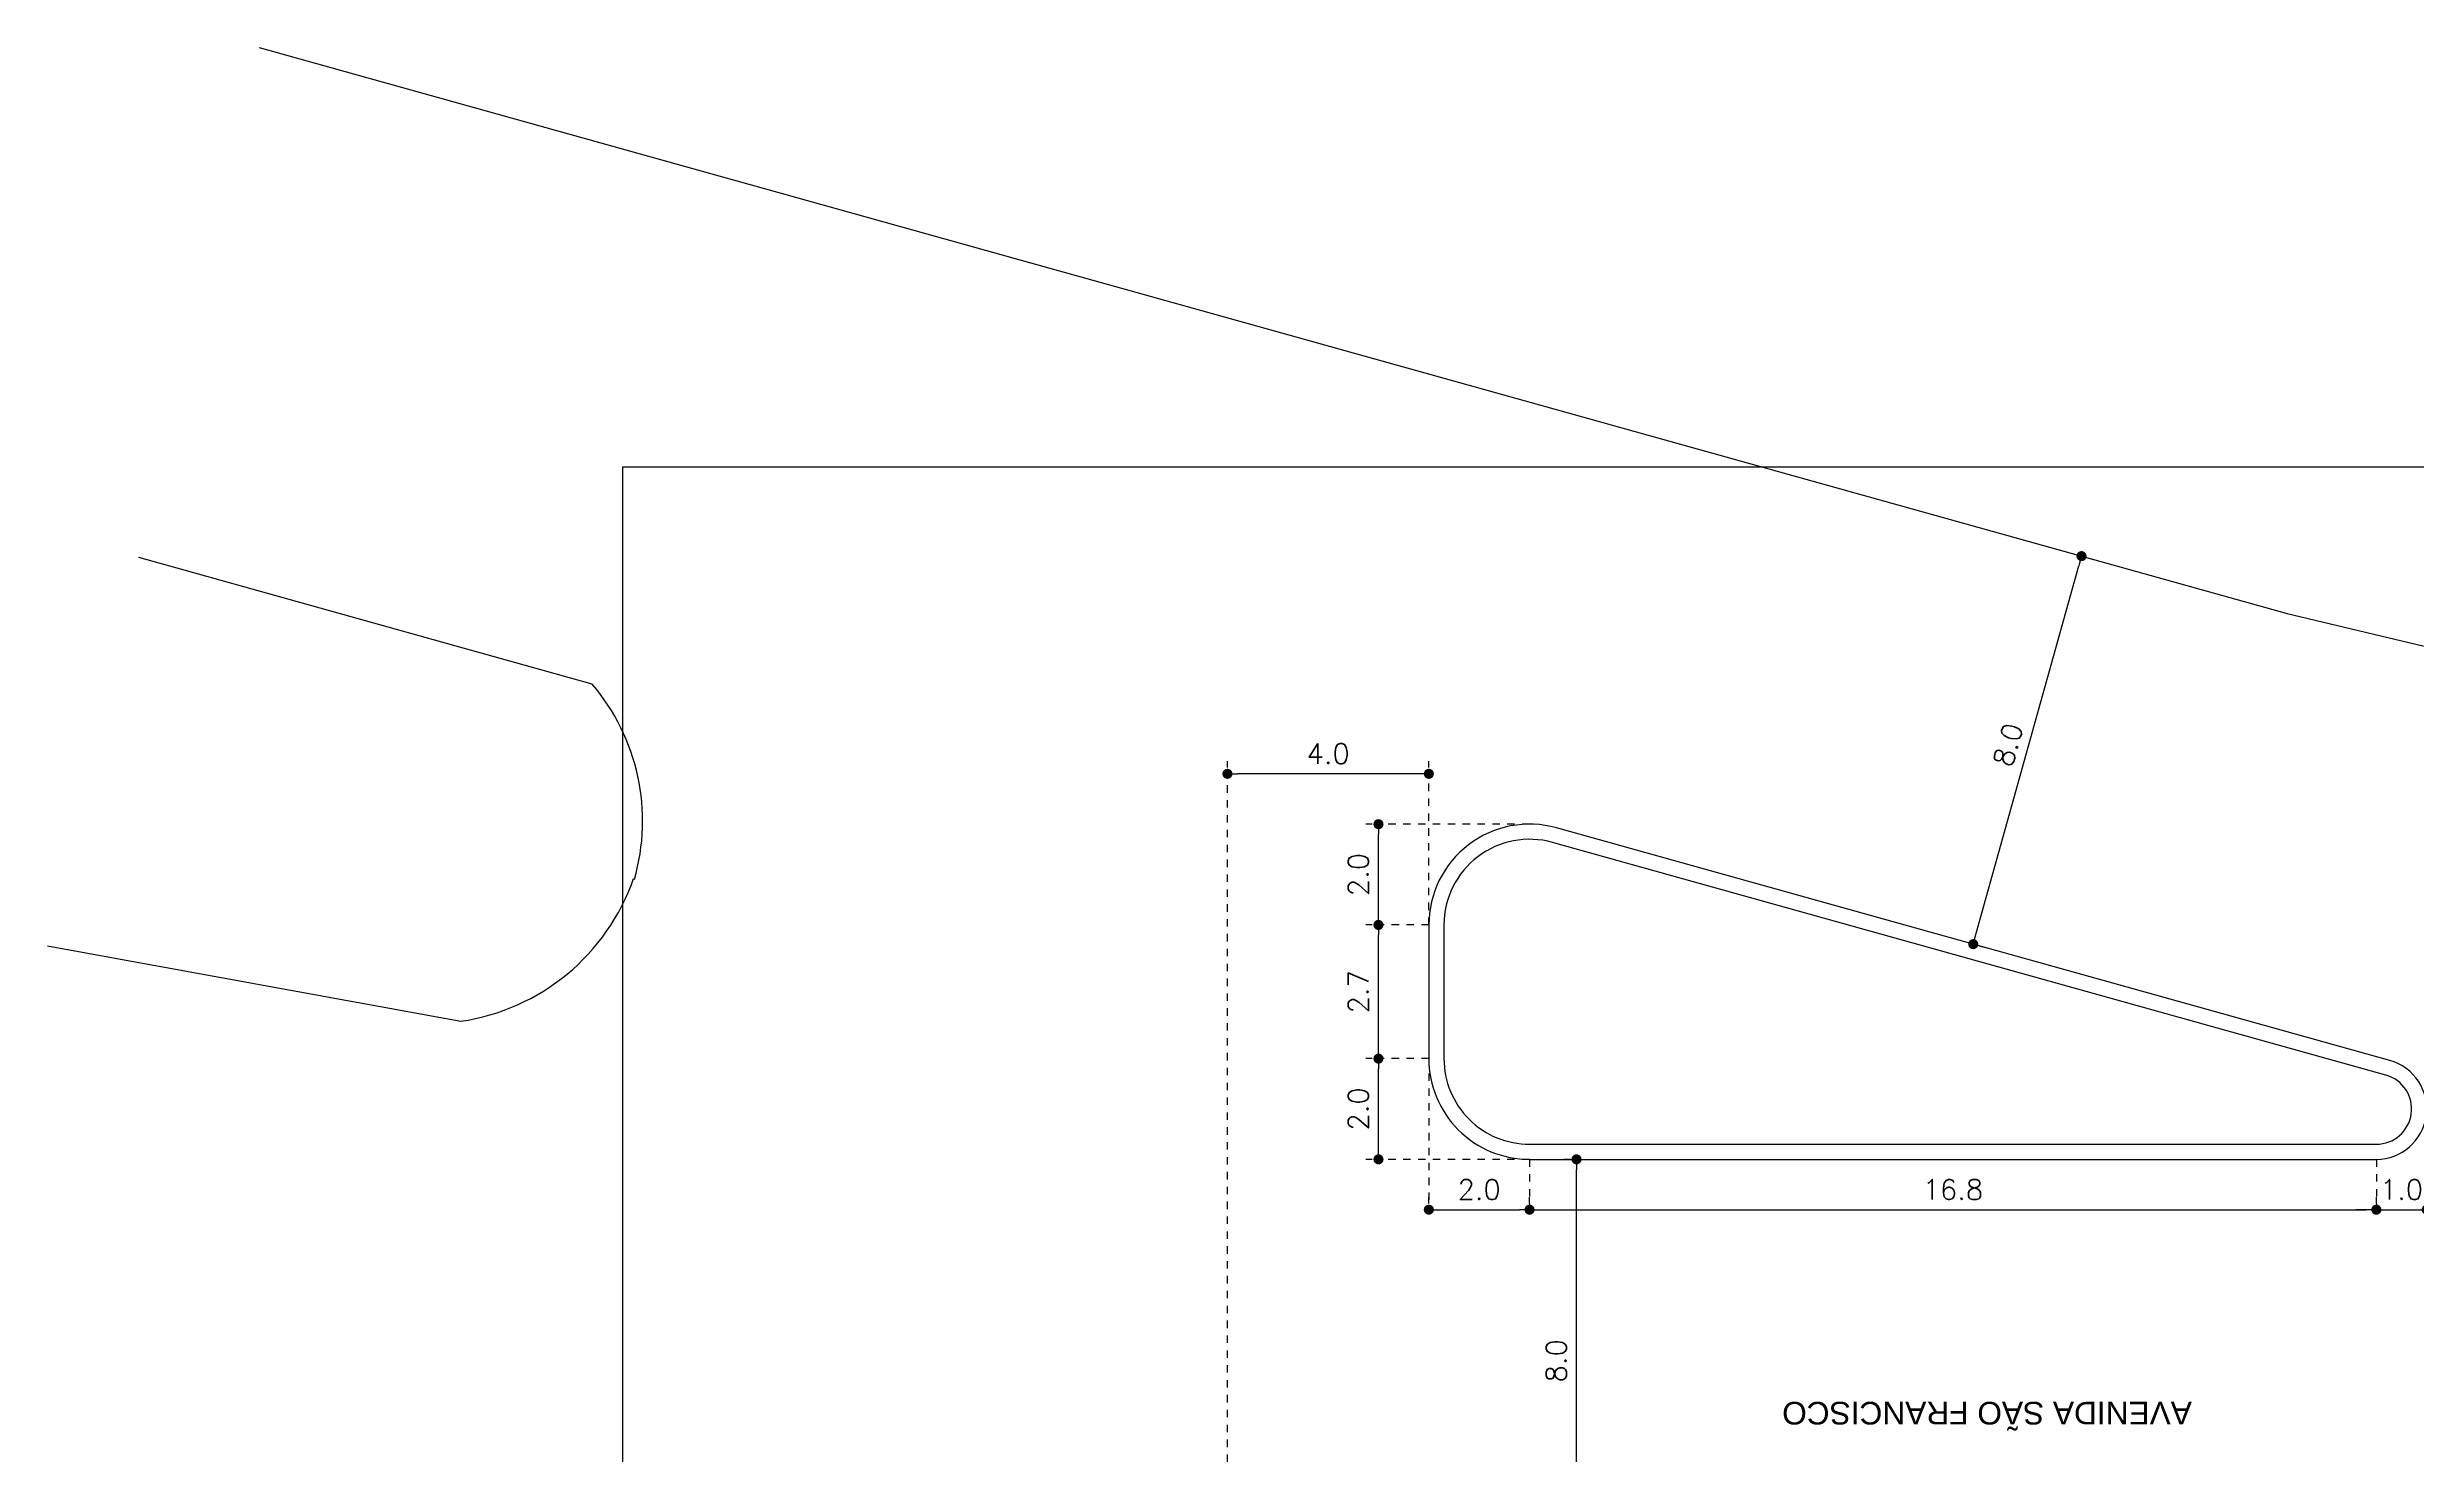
# Model space of a CAD drawing. Extents: x 387222 to 388513, y 9633222 to 9634061.
# Drawn here: x 388095.66 to 388142.71, y 9633412.99 to 9633440.94 of the extents above; entities that cross this region are included whole.
import ezdxf

# ---------------------------------------------------------------- set-up
doc = ezdxf.new("R2010")
doc.units = 0
doc.header["$LTSCALE"] = 0.049213
doc.header["$PDSIZE"] = -2.5
doc.linetypes.add('ACAD_PROJEÇÃO', pattern=[0.2, 0.1, -0.1])
doc.linetypes.add('CONTINUO', pattern=[0])
doc.layers.get('Defpoints').update_dxf_attribs({"color": 8})
for name, color, linetype in [('AI-Cotas', 12, 'Continuous'), ('MEIO-FIO', 3, 'Continuous'), ('PROJEÇÃO', 8, 'ACAD_PROJEÇÃO')]:
    doc.layers.add(name, color=color, linetype=linetype)
doc.styles.add('RS200', font='romans.shx', dxfattribs={"height": 0.4})
doc.styles.add('RUA_200', font='arial.ttf', dxfattribs={"height": 0.45})
doc.dimstyles.new('Cota 200', dxfattribs={"dimscale": 0.2, "dimtxt": 0.4, "dimasz": 1, "dimexe": 1.25, "dimexo": 0.625, "dimgap": 1, "dimtad": 1, "dimzin": 4, "dimdsep": 46, "dimtxsty": 'RS200', "dimblk": 'DOT', "dimcen": 0.1, "dimclrt": 2, "dimadec": 0, "dimazin": 0, "dimtfac": 1, "dimtix": 1, "dimtmove": 0, "dimatfit": 3, "dimldrblk": 'DOT', "dimfxl": 1, "dimarcsym": 0})

# ---------------------------------------------------------------- blocks, each defined once
blk = doc.blocks.new('_Dot')
at = {"color": 0, "linetype": 'ByBlock', "lineweight": -2}
blk.add_line((-0.5, 0), (-1, 0), dxfattribs=at)
at = {"color": 0, "linetype": 'ByBlock', "const_width": 0.5}
blk.add_lwpolyline([(-0.25, 0, 1), (0.25, 0, 1)], format="xyb", close=True, dxfattribs=at)
blk = doc.blocks.new('*D376')
at = {"layer": 'AI-Cotas', "color": 0, "lineweight": -2, "transparency": 16777216}
for p, q in [((388125.902, 9633418.858), (388125.777, 9633418.858)), ((388126.027, 9633411.058), (388126.027, 9633418.658)), ((388125.902, 9633410.858), (388125.777, 9633410.858))]:
    blk.add_line(p, q, dxfattribs=at)
at = {"layer": 'Defpoints', "color": 0, "transparency": 16777216}
for p in [(388126.027, 9633418.858), (388126.027, 9633418.858), (388126.027, 9633410.858)]:
    blk.add_point(p, dxfattribs=at)
at = {"layer": 'AI-Cotas', "color": 0, "lineweight": -2, "transparency": 16777216, "xscale": 0.2, "yscale": 0.2, "zscale": 0.2}
for p, rotation in [((388126.027, 9633418.858), 90), ((388126.027, 9633410.858), 270)]:
    blk.add_blockref('_Dot', p, dxfattribs=dict(at, rotation=rotation))
at = {"layer": 'AI-Cotas', "color": 2, "transparency": 16777216, "insert": (388125.627, 9633414.858), "char_height": 0.4, "attachment_point": 5, "rotation": 90, "style": 'RS200'}
blk.add_mtext('8.0', dxfattribs=at)
blk = doc.blocks.new('*D377')
at = {"layer": 'AI-Cotas', "color": 0, "lineweight": -2, "transparency": 16777216}
for p, q in [((388121.969, 9633420.858), (388121.844, 9633420.858)), ((388122.094, 9633419.058), (388122.094, 9633420.658)), ((388121.969, 9633418.858), (388121.844, 9633418.858))]:
    blk.add_line(p, q, dxfattribs=at)
at = {"layer": 'Defpoints', "color": 0, "transparency": 16777216}
for p in [(388122.094, 9633420.858), (388122.094, 9633420.858), (388122.094, 9633418.858)]:
    blk.add_point(p, dxfattribs=at)
at = {"layer": 'AI-Cotas', "color": 0, "lineweight": -2, "transparency": 16777216, "xscale": 0.2, "yscale": 0.2, "zscale": 0.2}
for p, rotation in [((388122.094, 9633420.858), 90), ((388122.094, 9633418.858), 270)]:
    blk.add_blockref('_Dot', p, dxfattribs=dict(at, rotation=rotation))
at = {"layer": 'AI-Cotas', "color": 2, "transparency": 16777216, "insert": (388121.694, 9633419.858), "char_height": 0.4, "attachment_point": 5, "rotation": 90, "style": 'RS200'}
blk.add_mtext('2.0', dxfattribs=at)
blk = doc.blocks.new('*D378')
at = {"layer": 'AI-Cotas', "color": 0, "lineweight": -2, "transparency": 16777216}
for p, q in [((388121.969, 9633423.513), (388121.844, 9633423.513)), ((388122.094, 9633421.058), (388122.094, 9633423.313)), ((388121.969, 9633420.858), (388121.844, 9633420.858))]:
    blk.add_line(p, q, dxfattribs=at)
at = {"layer": 'Defpoints', "color": 0, "transparency": 16777216}
for p in [(388122.094, 9633423.513), (388122.094, 9633423.513), (388122.094, 9633420.858)]:
    blk.add_point(p, dxfattribs=at)
at = {"layer": 'AI-Cotas', "color": 0, "lineweight": -2, "transparency": 16777216, "xscale": 0.2, "yscale": 0.2, "zscale": 0.2}
for p, rotation in [((388122.094, 9633423.513), 90), ((388122.094, 9633420.858), 270)]:
    blk.add_blockref('_Dot', p, dxfattribs=dict(at, rotation=rotation))
at = {"layer": 'AI-Cotas', "color": 2, "transparency": 16777216, "insert": (388121.694, 9633422.186), "char_height": 0.4, "attachment_point": 5, "rotation": 90, "style": 'RS200'}
blk.add_mtext('2.7', dxfattribs=at)
blk = doc.blocks.new('*D379')
at = {"layer": 'AI-Cotas', "color": 0, "lineweight": -2, "transparency": 16777216}
for p, q in [((388121.969, 9633425.513), (388121.844, 9633425.513)), ((388122.094, 9633423.713), (388122.094, 9633425.313)), ((388121.969, 9633423.513), (388121.844, 9633423.513))]:
    blk.add_line(p, q, dxfattribs=at)
at = {"layer": 'Defpoints', "color": 0, "transparency": 16777216}
for p in [(388122.094, 9633425.513), (388122.094, 9633425.513), (388122.094, 9633423.513)]:
    blk.add_point(p, dxfattribs=at)
at = {"layer": 'AI-Cotas', "color": 0, "lineweight": -2, "transparency": 16777216, "xscale": 0.2, "yscale": 0.2, "zscale": 0.2}
for p, rotation in [((388122.094, 9633425.513), 90), ((388122.094, 9633423.513), 270)]:
    blk.add_blockref('_Dot', p, dxfattribs=dict(at, rotation=rotation))
at = {"layer": 'AI-Cotas', "color": 2, "transparency": 16777216, "insert": (388121.694, 9633424.513), "char_height": 0.4, "attachment_point": 5, "rotation": 90, "style": 'RS200'}
blk.add_mtext('2.0', dxfattribs=at)
blk = doc.blocks.new('*D380')
at = {"layer": 'AI-Cotas', "color": 0, "lineweight": -2, "transparency": 16777216}
for p, q in [((388123.094, 9633417.983), (388123.094, 9633418.108)), ((388125.094, 9633417.983), (388125.094, 9633418.108)), ((388123.294, 9633417.858), (388124.894, 9633417.858))]:
    blk.add_line(p, q, dxfattribs=at)
at = {"layer": 'Defpoints', "color": 0, "transparency": 16777216}
for p in [(388123.094, 9633417.858), (388125.094, 9633417.858), (388125.094, 9633417.858)]:
    blk.add_point(p, dxfattribs=at)
at = {"layer": 'AI-Cotas', "color": 0, "lineweight": -2, "transparency": 16777216, "xscale": 0.2, "yscale": 0.2, "zscale": 0.2, "rotation": 180}
blk.add_blockref('_Dot', (388123.094, 9633417.858), dxfattribs=at)
at = {"layer": 'AI-Cotas', "color": 0, "lineweight": -2, "transparency": 16777216, "xscale": 0.2, "yscale": 0.2, "zscale": 0.2}
blk.add_blockref('_Dot', (388125.094, 9633417.858), dxfattribs=at)
at = {"layer": 'AI-Cotas', "color": 2, "transparency": 16777216, "insert": (388124.094, 9633418.258), "char_height": 0.4, "attachment_point": 5, "style": 'RS200'}
blk.add_mtext('2.0', dxfattribs=at)
blk = doc.blocks.new('*D381')
at = {"layer": 'AI-Cotas', "color": 0, "lineweight": -2, "transparency": 16777216}
for p, q in [((388125.094, 9633417.983), (388125.094, 9633418.108)), ((388141.913, 9633417.983), (388141.913, 9633418.108)), ((388125.294, 9633417.858), (388141.713, 9633417.858))]:
    blk.add_line(p, q, dxfattribs=at)
at = {"layer": 'Defpoints', "color": 0, "transparency": 16777216}
for p in [(388125.094, 9633417.858), (388141.913, 9633417.858), (388141.913, 9633417.858)]:
    blk.add_point(p, dxfattribs=at)
at = {"layer": 'AI-Cotas', "color": 0, "lineweight": -2, "transparency": 16777216, "xscale": 0.2, "yscale": 0.2, "zscale": 0.2, "rotation": 180}
blk.add_blockref('_Dot', (388125.094, 9633417.858), dxfattribs=at)
at = {"layer": 'AI-Cotas', "color": 0, "lineweight": -2, "transparency": 16777216, "xscale": 0.2, "yscale": 0.2, "zscale": 0.2}
blk.add_blockref('_Dot', (388141.913, 9633417.858), dxfattribs=at)
at = {"layer": 'AI-Cotas', "color": 2, "transparency": 16777216, "insert": (388133.503, 9633418.258), "char_height": 0.4, "attachment_point": 5, "style": 'RS200'}
blk.add_mtext('16.8', dxfattribs=at)
blk = doc.blocks.new('*D382')
at = {"layer": 'AI-Cotas', "color": 0, "lineweight": -2, "transparency": 16777216}
for p, q in [((388141.913, 9633417.983), (388141.913, 9633418.108)), ((388142.913, 9633417.983), (388142.913, 9633418.108)), ((388141.713, 9633417.858), (388141.513, 9633417.858)), ((388141.913, 9633417.858), (388142.913, 9633417.858)), ((388143.113, 9633417.858), (388143.313, 9633417.858))]:
    blk.add_line(p, q, dxfattribs=at)
at = {"layer": 'Defpoints', "color": 0, "transparency": 16777216}
for p in [(388141.913, 9633417.858), (388142.913, 9633417.858), (388142.913, 9633417.858)]:
    blk.add_point(p, dxfattribs=at)
at = {"layer": 'AI-Cotas', "color": 0, "lineweight": -2, "transparency": 16777216, "xscale": 0.2, "yscale": 0.2, "zscale": 0.2}
blk.add_blockref('_Dot', (388141.913, 9633417.858), dxfattribs=at)
at = {"layer": 'AI-Cotas', "color": 0, "lineweight": -2, "transparency": 16777216, "xscale": 0.2, "yscale": 0.2, "zscale": 0.2, "rotation": 180}
blk.add_blockref('_Dot', (388142.913, 9633417.858), dxfattribs=at)
at = {"layer": 'AI-Cotas', "color": 2, "transparency": 16777216, "insert": (388142.413, 9633418.258), "char_height": 0.4, "attachment_point": 5, "style": 'RS200'}
blk.add_mtext('1.0', dxfattribs=at)
blk = doc.blocks.new('*D383')
at = {"layer": 'AI-Cotas', "color": 0, "lineweight": -2, "transparency": 16777216}
for p, q in [((388119.094, 9633426.638), (388119.094, 9633426.763)), ((388123.094, 9633426.638), (388123.094, 9633426.763)), ((388122.894, 9633426.513), (388119.294, 9633426.513))]:
    blk.add_line(p, q, dxfattribs=at)
at = {"layer": 'Defpoints', "color": 0, "transparency": 16777216}
for p in [(388119.094, 9633426.513), (388119.094, 9633426.513), (388123.094, 9633426.513)]:
    blk.add_point(p, dxfattribs=at)
at = {"layer": 'AI-Cotas', "color": 0, "lineweight": -2, "transparency": 16777216, "xscale": 0.2, "yscale": 0.2, "zscale": 0.2, "rotation": 180}
blk.add_blockref('_Dot', (388119.094, 9633426.513), dxfattribs=at)
at = {"layer": 'AI-Cotas', "color": 0, "lineweight": -2, "transparency": 16777216, "xscale": 0.2, "yscale": 0.2, "zscale": 0.2}
blk.add_blockref('_Dot', (388123.094, 9633426.513), dxfattribs=at)
at = {"layer": 'AI-Cotas', "color": 2, "transparency": 16777216, "insert": (388121.094, 9633426.913), "char_height": 0.4, "attachment_point": 5, "style": 'RS200'}
blk.add_mtext('4.0', dxfattribs=at)
blk = doc.blocks.new('*D384')
at = {"layer": 'AI-Cotas', "color": 0, "lineweight": -2, "transparency": 16777216}
for p, q in [((388136.178, 9633430.802), (388136.298, 9633430.769)), ((388133.96, 9633423.323), (388136.003, 9633430.643)), ((388134.027, 9633423.097), (388134.147, 9633423.063))]:
    blk.add_line(p, q, dxfattribs=at)
at = {"layer": 'Defpoints', "color": 0, "transparency": 16777216}
for p in [(388136.057, 9633430.836), (388136.057, 9633430.836), (388133.907, 9633423.131)]:
    blk.add_point(p, dxfattribs=at)
at = {"layer": 'AI-Cotas', "color": 0, "lineweight": -2, "transparency": 16777216, "xscale": 0.2, "yscale": 0.2, "zscale": 0.2}
for p, rotation in [((388136.057, 9633430.836), 74.40664303718825), ((388133.907, 9633423.131), 254.4066430371883)]:
    blk.add_blockref('_Dot', p, dxfattribs=dict(at, rotation=rotation))
at = {"layer": 'AI-Cotas', "color": 2, "transparency": 16777216, "insert": (388134.597, 9633427.091), "char_height": 0.4, "attachment_point": 5, "rotation": 74.4066, "style": 'RS200'}
blk.add_mtext('8.0', dxfattribs=at)

msp = doc.modelspace()

# ---------------------------------------------------------------- linework, layer by layer
msp.add_lwpolyline([(388171.089, 9633432.609), (388171.089, 9633308.609), (388107.089, 9633308.609), (388107.089, 9633432.609)], close=True)
at = {"layer": 'MEIO-FIO'}
msp.add_lwpolyline([(388099.86, 9633440.938), (388140.14, 9633429.697), (388159.528, 9633425.076), (388159.857, 9633427.935)], dxfattribs=at)
for points in [[(388107.316, 9633424.416, 0.251179), (388106.477, 9633428.296), (388097.474, 9633430.81)], [(388123.094, 9633420.858, 0.414214), (388125.094, 9633418.858), (388141.913, 9633418.858, 0.872407), (388142.181, 9633420.821), (388125.632, 9633425.44, 0.496368), (388123.094, 9633423.513), (388123.094, 9633420.858)], [(388095.657, 9633423.096), (388103.866, 9633421.6, 0.279959), (388107.3, 9633424.435)]]:
    msp.add_lwpolyline(points, format="xyb", dxfattribs=at)
msp.add_lwpolyline([(388123.394, 9633420.858, 0.414214), (388125.094, 9633419.158), (388141.913, 9633419.158, 0.872407), (388142.101, 9633420.532), (388125.551, 9633425.151, 0.496368), (388123.394, 9633423.513)], format="xyb", close=True, dxfattribs=at)
at = {"layer": 'PROJEÇÃO', "ltscale": 30}
for points in [[(388119.094, 9633406.945), (388119.094, 9633426.513)], [(388123.094, 9633423.513), (388123.094, 9633426.513)], [(388125.094, 9633425.513), (388122.094, 9633425.513)], [(388123.094, 9633423.513), (388122.094, 9633423.513)], [(388123.094, 9633420.858), (388122.094, 9633420.858)], [(388123.094, 9633420.858), (388123.094, 9633417.858)], [(388125.094, 9633418.858), (388122.094, 9633418.858)], [(388125.094, 9633418.858), (388125.094, 9633417.858)], [(388141.913, 9633418.858), (388141.913, 9633417.858)]]:
    msp.add_lwpolyline(points, dxfattribs=at)

# ---------------------------------------------------------------- texts
at = {"color": 0, "linetype": 'CONTINUO', "style": 'RUA_200'}
msp.add_text('AVENIDA SÃO FRANCISCO', height=0.45, rotation=180, dxfattribs=at).set_placement((388138.249, 9633414.043))

# ---------------------------------------------------------------- dimensions: what is measured, and where the dimension line sits
at = {"layer": 'AI-Cotas'}
dim = msp.add_aligned_dim(p1=(388133.907, 9633423.131), p2=(388136.057, 9633430.836), distance=0, dimstyle='Cota 200', override={"dimdec": 1}, dxfattribs=at)
dim.commit()
dim.dimension.update_dxf_attribs({"geometry": '*D384', "text_midpoint": (388134.597, 9633427.091)})
for base, p1, p2, angle, picture, middle in [((388119.094, 9633426.513), (388123.094, 9633426.513), (388119.094, 9633426.513), 180, '*D383', (388121.094, 9633426.913)), ((388122.094, 9633425.513), (388122.094, 9633423.513), (388122.094, 9633425.513), 90, '*D379', (388121.694, 9633424.513)), ((388122.094, 9633423.513), (388122.094, 9633420.858), (388122.094, 9633423.513), 90, '*D378', (388121.694, 9633422.186)), ((388122.094, 9633420.858), (388122.094, 9633418.858), (388122.094, 9633420.858), 90, '*D377', (388121.694, 9633419.858)), ((388126.027, 9633418.858), (388126.027, 9633410.858), (388126.027, 9633418.858), 90, '*D376', (388125.627, 9633414.858)), ((388125.094, 9633417.858), (388123.094, 9633417.858), (388125.094, 9633417.858), 180, '*D380', (388124.094, 9633418.258)), ((388141.913, 9633417.858), (388125.094, 9633417.858), (388141.913, 9633417.858), 180, '*D381', (388133.503, 9633418.258)), ((388142.913, 9633417.858), (388141.913, 9633417.858), (388142.913, 9633417.858), 180, '*D382', (388142.413, 9633418.258))]:
    dim = msp.add_linear_dim(base=base, p1=p1, p2=p2, angle=angle, dimstyle='Cota 200', override={"dimdec": 1}, dxfattribs=at)
    dim.commit()
    dim.dimension.update_dxf_attribs({"geometry": picture, "text_midpoint": middle})

doc.saveas('drawing.dxf')
